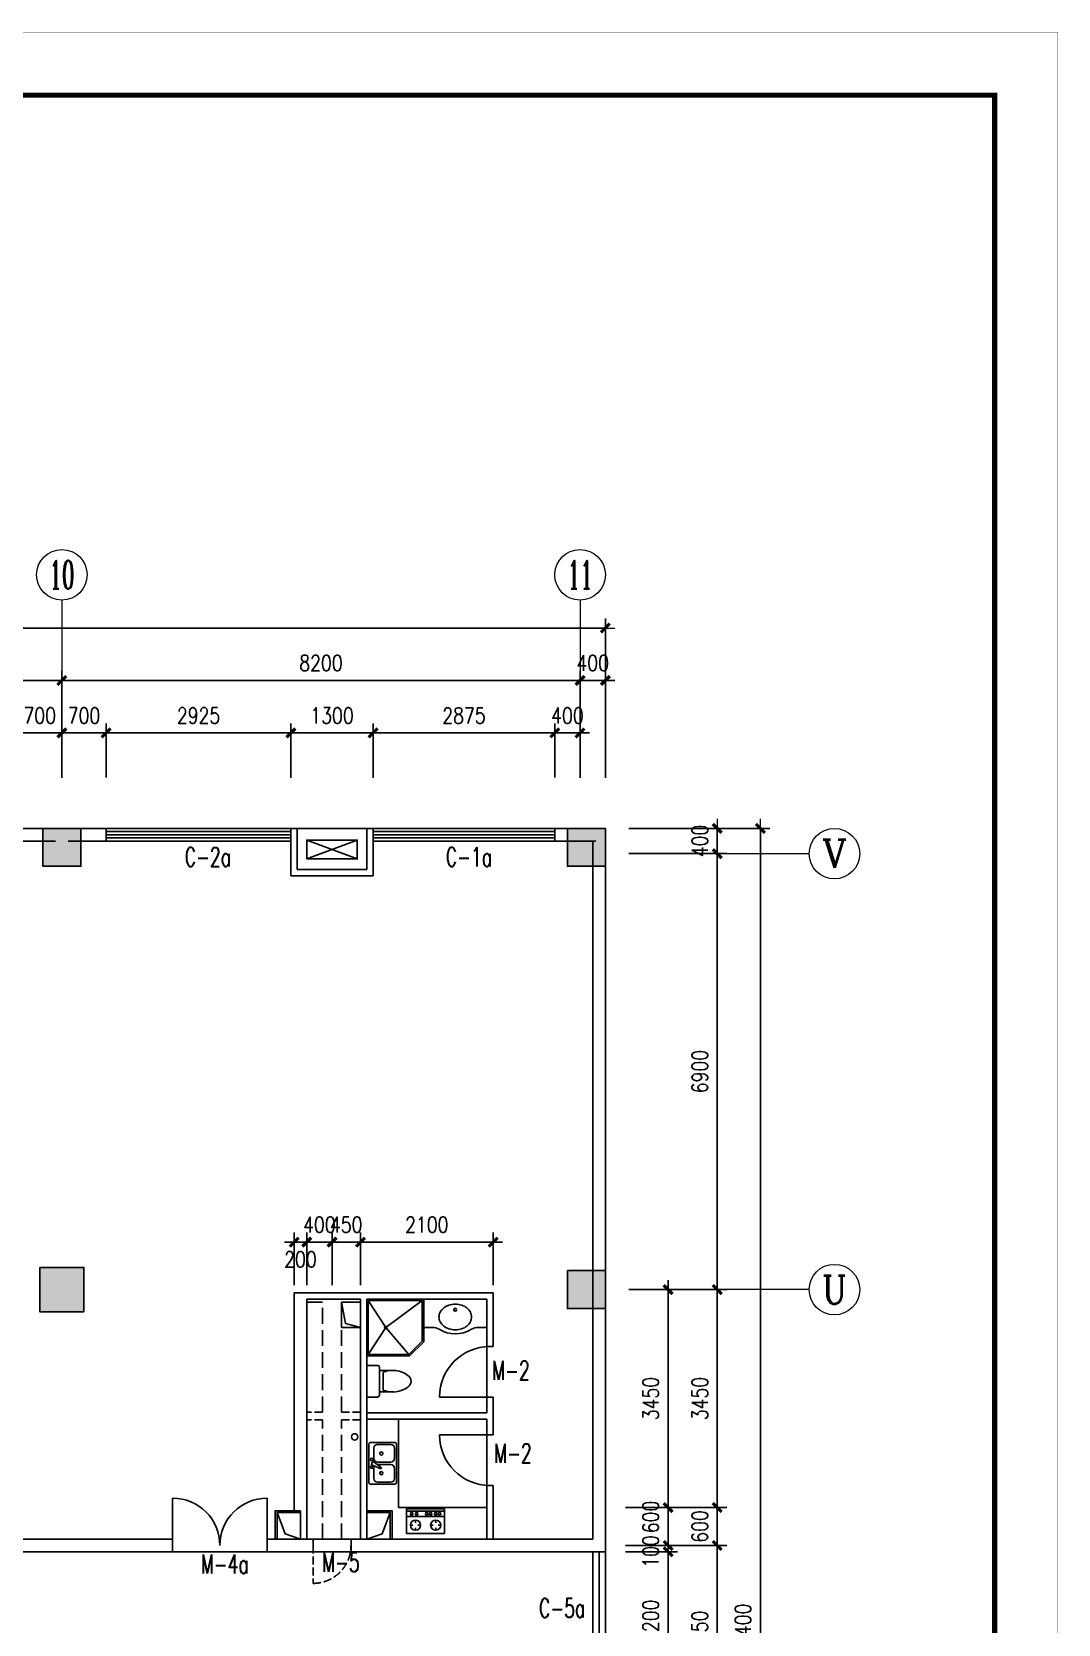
# Model space of a CAD drawing. Extents: x -357449 to -117302, y 127569 to 244935.
# Drawn here: x -133542 to -117302, y 219731 to 244935 of the extents above; entities that cross this region are included whole.
import ezdxf
from ezdxf.enums import TextEntityAlignment as Align

# ---------------------------------------------------------------- set-up
doc = ezdxf.new("R2010")
doc.units = 0
doc.header["$MEASUREMENT"] = 0
doc.linetypes.add('DASH', pattern=[0.35, 0.25, -0.1])
doc.layers.get('0').update_dxf_attribs({"linetype": 'CONTINUOUS'})
doc.layers.get('DEFPOINTS').update_dxf_attribs({"linetype": 'CONTINUOUS'})
for name, color, linetype in [('1', 8, 'CONTINUOUS'), ('COLUMN', 4, 'CONTINUOUS'), ('DIM', 7, 'CONTINUOUS'), ('F', 31, 'CONTINUOUS'), ('JAJU', 8, 'CONTINUOUS'), ('WALL', 1, 'CONTINUOUS'), ('WINDOW', 4, 'CONTINUOUS'), ('WINDOWS', 4, 'CONTINUOUS'), ('阳台', 4, 'CONTINUOUS')]:
    doc.layers.add(name, color=color, linetype=linetype)
doc.layers.add('AXIS', color=3, linetype='CONTINUOUS', lineweight=9)
doc.styles.add('COMPLEX', font='COMPLEX.shx')
doc.styles.add('DIM_FONT', font='SIMPLEX.shx', dxfattribs={"width": 0.8})
doc.styles.add('FS', font='txt.shx', dxfattribs={"width": 0.66, "height": 150, "bigfont": 'fs.shx'})
doc.dimstyles.new('DIMN-200', dxfattribs={"dimtxt": 300, "dimasz": 1, "dimexe": 250, "dimexo": 0, "dimgap": 150, "dimtad": 1, "dimdec": 0, "dimdsep": 46, "dimtxsty": 'DIM_FONT', "dimblk": '_DIMX', "dimcen": 2.5, "dimclrd": 256, "dimclre": 256, "dimclrt": 4, "dimadec": 0, "dimazin": 0, "dimtfac": 1, "dimtdec": 0, "dimtix": 1, "dimtmove": 2, "dimatfit": 3, "dimldrblk": '_DIMX', "dimfxl": 0, "dimtolj": 1, "dimtzin": 0, "dimarcsym": 0})
doc.dimstyles.get("Standard").update_dxf_attribs({"dimtxt": 375, "dimasz": 1, "dimexe": 150, "dimexo": 0, "dimgap": 200, "dimtad": 1, "dimdec": 0, "dimzin": 0, "dimdsep": 46, "dimtxsty": 'DIM_FONT', "dimblk1": '_DIMX', "dimblk2": '_DIMX', "dimsah": 1, "dimcen": 200, "dimclrd": 256, "dimclre": 256, "dimclrt": 4, "dimadec": 0, "dimazin": 0, "dimtfac": 1, "dimtdec": 0, "dimtix": 1, "dimtmove": 2, "dimatfit": 3, "dimldrblk": '_DIMX', "dimfxl": 0, "dimtolj": 1, "dimtzin": 0, "dimarcsym": 0})

# ---------------------------------------------------------------- blocks, each defined once
blk = doc.blocks.new('A$C54757736')
for p, q in [((0, 410), (0, 30)), ((630, 440), (30, 440)), ((30, 90), (30, 300)), ((90, 360), (250, 360)), ((299, 382), (241, 246)), ((259, 236), (347, 355)), ((310, 299), (310, 90)), ((328, 393), (342, 385)), ((350, 90), (350, 300)), ((410, 360), (570, 360)), ((630, 300), (630, 90)), ((660, 30), (660, 410)), ((250, 30), (90, 30)), ((241, 246), (259, 236)), ((570, 30), (410, 30)), ((30, 0), (630, 0))]:
    blk.add_line(p, q)
for centre, radius in [((175, 240), 25), ((270, 390), 20), ((390, 390), 20), ((485, 240), 25)]:
    blk.add_circle(centre, radius)
for centre, radius, start, end in [((30, 410), 30, 90, 180), ((90, 300), 60, 90, 180), ((250, 300), 60, 56.607, 90), ((318, 375), 20, 60, 159.4623), ((332, 367), 20, 320.5377, 60), ((410, 300), 60, 90, 180), ((570, 300), 60, 360, 90), ((630, 410), 30, 360, 90), ((30, 30), 30, 180, 270), ((90, 90), 60, 180, 270), ((250, 90), 60, 270, 360), ((410, 90), 60, 180, 270), ((570, 90), 60, 270, 360), ((630, 30), 30, 270, 360)]:
    blk.add_arc(centre, radius, start, end)
blk = doc.blocks.new('A$C571F03B5')
for p, q in [((0, 470), (0, 30)), ((170, 500), (30, 500)), ((200, 30), (200, 470)), ((200, 420), (430, 420)), ((260, 110), (260, 390)), ((30, 0), (170, 0)), ((200, 80), (430, 80))]:
    blk.add_line(p, q)
for centre, radius, start, end in [((30, 470), 30, 90, 180), ((170, 470), 30, 0, 90), ((413, 23), 398, 53.3619, 112.5495), ((590, 250), 110, 303.4509, 56.5491), ((30, 30), 30, 180, 270), ((170, 30), 30, 270, 0), ((413, 477), 398, 247.4505, 306.6381)]:
    blk.add_arc(centre, radius, start, end)
at = {"style": 'DIM_FONT', "text_generation_flag": 4, "width": 0.8, "flags": 9}
for tag in ['YSIZE', 'XSIZE']:
    blk.add_attdef(tag, (0, 250), '', height=0.5, rotation=90, dxfattribs=at)
blk = doc.blocks.new('A$C13156595')
for p, q in [((900, 900), (0, 900)), ((0, 900), (0, 0)), ((877, 877), (22, 877)), ((22, 877), (22, 22)), ((300, 450), (22, 877)), ((877, 877), (300, 450)), ((877, 234), (877, 877)), ((900, 225), (900, 900)), ((22, 22), (300, 450)), ((300, 450), (666, 22)), ((0, 0), (675, 0)), ((22, 22), (666, 22)), ((666, 22), (877, 234)), ((675, 0), (900, 225))]:
    blk.add_line(p, q)
blk.add_circle((300, 450), 18.7)
blk = doc.blocks.new('A$C6F837C5C')
at = {"layer": '1'}
blk.add_lwpolyline([(259, 407, 0.078966), (157, 391, 0.088152), (76, 347, 0.105269), (19, 279, 0.121685), (0, 203, 0.121685), (19, 128, 0.105269), (76, 60, 0.088152), (157, 16, 0.078966), (259, 0, 0.078966), (360, 16, 0.088152), (441, 60, 0.105269), (498, 128, 0.121685), (517, 203, 0.121685), (498, 279, 0.105269), (441, 347, 0.088152), (360, 391, 0.078966)], format="xyb", close=True, dxfattribs=at)
blk.add_circle((259, 88), 22, dxfattribs=at)
blk = doc.blocks.new('A$C58910DAE')
for p, q in [((0, 600), (0, 0)), ((390, 600), (0, 600)), ((130, 540), (130, 500)), ((270, 0), (270, 600)), ((350, 0), (350, 600)), ((390, 0), (390, 600)), ((50, 460), (90, 460)), ((130, 380), (130, 420)), ((210, 460), (170, 460)), ((0, 0), (390, 0)), ((50, 140), (90, 140)), ((130, 220), (130, 180)), ((130, 60), (130, 100)), ((210, 140), (170, 140))]:
    blk.add_line(p, q)
for centre, radius in [((130, 460), 80), ((310, 520), 20), ((310, 440), 20), ((310, 280), 20), ((130, 140), 80), ((310, 220), 20), ((310, 140), 20), ((310, 80), 20)]:
    blk.add_circle(centre, radius)
blk = doc.blocks.new('_DIMX')
blk.add_line((-150, 0), (150, 0))
at = {"const_width": 50}
blk.add_lwpolyline([(-70, -70), (70, 70)], dxfattribs=at)
blk = doc.blocks.new('*D580')
at = {"layer": 'AXIS', "lineweight": -2}
for p, q in [((-173567, 233132), (-173567, 235648)), ((-173566, 235498), (-124468, 235498)), ((-124467, 233128), (-124467, 235648))]:
    blk.add_line(p, q, dxfattribs=at)
at = {"layer": 'DEFPOINTS', "color": 0}
for p in [(-124467, 235498), (-173567, 233132), (-124467, 233128)]:
    blk.add_point(p, dxfattribs=at)
at = {"layer": 'AXIS', "lineweight": -2, "rotation": 180}
blk.add_blockref('_DIMX', (-173567, 235498), dxfattribs=at)
at = {"layer": 'AXIS', "lineweight": -2}
blk.add_blockref('_DIMX', (-124467, 235498), dxfattribs=at)
at = {"layer": 'AXIS', "color": 4, "insert": (-149017, 235773), "char_height": 250, "attachment_point": 5, "style": 'DIM_FONT'}
blk.add_mtext('\\A1;49100', dxfattribs=at)
blk = doc.blocks.new('*D1670')
at = {"layer": 'AXIS', "lineweight": -2}
for p, q in [((-132367, 233132), (-132367, 233988)), ((-129442, 233132), (-129442, 233988)), ((-129443, 233838), (-132366, 233838))]:
    blk.add_line(p, q, dxfattribs=at)
at = {"layer": 'DEFPOINTS', "color": 0}
for p in [(-132367, 233838), (-132367, 233132), (-129442, 233132)]:
    blk.add_point(p, dxfattribs=at)
at = {"layer": 'AXIS', "lineweight": -2, "rotation": 180}
blk.add_blockref('_DIMX', (-132367, 233838), dxfattribs=at)
at = {"layer": 'AXIS', "lineweight": -2}
blk.add_blockref('_DIMX', (-129442, 233838), dxfattribs=at)
at = {"layer": 'AXIS', "color": 4, "insert": (-130904, 234113), "char_height": 250, "attachment_point": 5, "style": 'DIM_FONT'}
blk.add_mtext('\\A1;2925', dxfattribs=at)
blk = doc.blocks.new('*D1673')
at = {"layer": 'AXIS', "lineweight": -2}
for p, q in [((-133067, 233132), (-133067, 233988)), ((-132367, 233132), (-132367, 233988)), ((-133068, 233838), (-133069, 233838)), ((-132367, 233838), (-133067, 233838)), ((-132366, 233838), (-132365, 233838))]:
    blk.add_line(p, q, dxfattribs=at)
at = {"layer": 'DEFPOINTS', "color": 0}
for p in [(-133067, 233838), (-133067, 233132), (-132367, 233132)]:
    blk.add_point(p, dxfattribs=at)
at = {"layer": 'AXIS', "lineweight": -2}
blk.add_blockref('_DIMX', (-133067, 233838), dxfattribs=at)
at = {"layer": 'AXIS', "lineweight": -2, "rotation": 180}
blk.add_blockref('_DIMX', (-132367, 233838), dxfattribs=at)
at = {"layer": 'AXIS', "color": 4, "insert": (-132717, 234113), "char_height": 250, "attachment_point": 5, "style": 'DIM_FONT'}
blk.add_mtext('\\A1;700', dxfattribs=at)
blk = doc.blocks.new('*D1672')
at = {"layer": 'AXIS', "lineweight": -2}
for p, q in [((-133767, 233132), (-133767, 233988)), ((-133067, 233132), (-133067, 233988)), ((-133768, 233838), (-133769, 233838)), ((-133767, 233838), (-133067, 233838)), ((-133066, 233838), (-133065, 233838))]:
    blk.add_line(p, q, dxfattribs=at)
at = {"layer": 'DEFPOINTS', "color": 0}
for p in [(-133067, 233838), (-133767, 233132), (-133067, 233132)]:
    blk.add_point(p, dxfattribs=at)
at = {"layer": 'AXIS', "lineweight": -2}
blk.add_blockref('_DIMX', (-133767, 233838), dxfattribs=at)
at = {"layer": 'AXIS', "lineweight": -2, "rotation": 180}
blk.add_blockref('_DIMX', (-133067, 233838), dxfattribs=at)
at = {"layer": 'AXIS', "color": 4, "insert": (-133417, 234113), "char_height": 250, "attachment_point": 5, "style": 'DIM_FONT'}
blk.add_mtext('\\A1;700', dxfattribs=at)
blk = doc.blocks.new('*D581')
at = {"layer": 'DEFPOINTS', "color": 0}
for p in [(-124867, 234669), (-124867, 233128), (-124467, 233128)]:
    blk.add_point(p, dxfattribs=at)
at = {"layer": 'WINDOWS', "lineweight": -2}
for p, q in [((-124868, 234669), (-124869, 234669)), ((-124867, 233128), (-124867, 234819)), ((-124467, 234669), (-124867, 234669)), ((-124467, 233128), (-124467, 234819)), ((-124466, 234669), (-124465, 234669))]:
    blk.add_line(p, q, dxfattribs=at)
blk.add_blockref('_DIMX', (-124867, 234669), dxfattribs=at)
at = {"layer": 'WINDOWS', "lineweight": -2, "rotation": 180}
blk.add_blockref('_DIMX', (-124467, 234669), dxfattribs=at)
at = {"layer": 'WINDOWS', "color": 4, "insert": (-124667, 234944), "char_height": 250, "attachment_point": 5, "style": 'DIM_FONT'}
blk.add_mtext('\\A1;400', dxfattribs=at)
blk = doc.blocks.new('*D1674')
at = {"layer": 'AXIS', "lineweight": -2}
for p, q in [((-129442, 233128), (-129442, 233988)), ((-128142, 233128), (-128142, 233988)), ((-129441, 233838), (-128143, 233838))]:
    blk.add_line(p, q, dxfattribs=at)
at = {"layer": 'DEFPOINTS', "color": 0}
for p in [(-128142, 233838), (-129442, 233128), (-128142, 233128)]:
    blk.add_point(p, dxfattribs=at)
at = {"layer": 'AXIS', "lineweight": -2, "rotation": 180}
blk.add_blockref('_DIMX', (-129442, 233838), dxfattribs=at)
at = {"layer": 'AXIS', "lineweight": -2}
blk.add_blockref('_DIMX', (-128142, 233838), dxfattribs=at)
at = {"layer": 'AXIS', "color": 4, "insert": (-128792, 234113), "char_height": 250, "attachment_point": 5, "style": 'DIM_FONT'}
blk.add_mtext('\\A1;1300', dxfattribs=at)
blk = doc.blocks.new('*D578')
at = {"layer": 'DEFPOINTS', "color": 0}
for p in [(-124867, 233838), (-125267, 233132), (-124867, 233128)]:
    blk.add_point(p, dxfattribs=at)
at = {"layer": 'WINDOW', "lineweight": -2}
for p, q in [((-125267, 233132), (-125267, 233988)), ((-124867, 233128), (-124867, 233988)), ((-125268, 233838), (-125269, 233838)), ((-125267, 233838), (-124867, 233838)), ((-124866, 233838), (-124865, 233838))]:
    blk.add_line(p, q, dxfattribs=at)
blk.add_blockref('_DIMX', (-125267, 233838), dxfattribs=at)
at = {"layer": 'WINDOW', "lineweight": -2, "rotation": 180}
blk.add_blockref('_DIMX', (-124867, 233838), dxfattribs=at)
at = {"layer": 'WINDOW', "color": 4, "insert": (-125067, 234113), "char_height": 250, "attachment_point": 5, "style": 'DIM_FONT'}
blk.add_mtext('\\A1;400', dxfattribs=at)
blk = doc.blocks.new('*D753')
at = {"layer": 'DEFPOINTS', "color": 0}
for p in [(-124146, 221577), (-122697, 221577), (-124146, 220977)]:
    blk.add_point(p, dxfattribs=at)
at = {"layer": 'WINDOW', "lineweight": -2}
for p, q in [((-124146, 221577), (-122547, 221577)), ((-122697, 221578), (-122697, 221579)), ((-122697, 220977), (-122697, 221577)), ((-124146, 220977), (-122547, 220977)), ((-122697, 220976), (-122697, 220975))]:
    blk.add_line(p, q, dxfattribs=at)
for p, rotation in [((-122697, 221577), 270), ((-122697, 220977), 90)]:
    blk.add_blockref('_DIMX', p, dxfattribs=dict(at, rotation=rotation))
at = {"layer": 'WINDOW', "color": 4, "insert": (-122972, 221277), "char_height": 250, "attachment_point": 5, "rotation": 90, "style": 'DIM_FONT'}
blk.add_mtext('\\A1;600', dxfattribs=at)
blk = doc.blocks.new('*D741')
at = {"layer": 'AXIS', "lineweight": -2}
for p, q in [((-124097, 232327), (-121863, 232327)), ((-122013, 232326), (-122013, 206928)), ((-124097, 206927), (-121863, 206927))]:
    blk.add_line(p, q, dxfattribs=at)
at = {"layer": 'DEFPOINTS', "color": 0}
for p in [(-124097, 232327), (-124097, 206927), (-122013, 206927)]:
    blk.add_point(p, dxfattribs=at)
at = {"layer": 'AXIS', "lineweight": -2}
for p, rotation in [((-122013, 232327), 90), ((-122013, 206927), 270)]:
    blk.add_blockref('_DIMX', p, dxfattribs=dict(at, rotation=rotation))
at = {"layer": 'AXIS', "color": 4, "insert": (-122288, 219627), "char_height": 250, "attachment_point": 5, "rotation": 90, "style": 'DIM_FONT'}
blk.add_mtext('\\A1;25400', dxfattribs=at)
blk = doc.blocks.new('*D746')
at = {"layer": 'AXIS', "lineweight": -2}
for p, q in [((-124146, 220977), (-122547, 220977)), ((-122697, 220976), (-122697, 218228)), ((-124097, 218227), (-122547, 218227))]:
    blk.add_line(p, q, dxfattribs=at)
at = {"layer": 'DEFPOINTS', "color": 0}
for p in [(-124146, 220977), (-124097, 218227), (-122697, 218227)]:
    blk.add_point(p, dxfattribs=at)
at = {"layer": 'AXIS', "lineweight": -2}
for p, rotation in [((-122697, 220977), 90), ((-122697, 218227), 270)]:
    blk.add_blockref('_DIMX', p, dxfattribs=dict(at, rotation=rotation))
at = {"layer": 'AXIS', "color": 4, "insert": (-122972, 219602), "char_height": 250, "attachment_point": 5, "rotation": 90, "style": 'DIM_FONT'}
blk.add_mtext('\\A1;2750', dxfattribs=at)
blk = doc.blocks.new('*D749')
at = {"layer": 'AXIS', "lineweight": -2}
for p, q in [((-124146, 220977), (-123324, 220977)), ((-124146, 220877), (-123324, 220877)), ((-123474, 220978), (-123474, 220979)), ((-123474, 220877), (-123474, 220977)), ((-123474, 220876), (-123474, 220875))]:
    blk.add_line(p, q, dxfattribs=at)
at = {"layer": 'DEFPOINTS', "color": 0}
for p in [(-124146, 220977), (-124146, 220877), (-123474, 220977)]:
    blk.add_point(p, dxfattribs=at)
at = {"layer": 'AXIS', "lineweight": -2}
for p, rotation in [((-123474, 220977), 270), ((-123474, 220877), 90)]:
    blk.add_blockref('_DIMX', p, dxfattribs=dict(at, rotation=rotation))
at = {"layer": 'AXIS', "color": 4, "insert": (-123749, 220882), "char_height": 250, "attachment_point": 5, "rotation": 90, "style": 'DIM_FONT'}
blk.add_mtext('\\A1;100', dxfattribs=at)
blk = doc.blocks.new('*D742')
at = {"layer": 'AXIS', "lineweight": -2}
for p, q in [((-124097, 231927), (-122547, 231927)), ((-122697, 231926), (-122697, 225028)), ((-124097, 225027), (-122547, 225027))]:
    blk.add_line(p, q, dxfattribs=at)
at = {"layer": 'DEFPOINTS', "color": 0}
for p in [(-124097, 231927), (-124097, 225027), (-122697, 225027)]:
    blk.add_point(p, dxfattribs=at)
at = {"layer": 'AXIS', "lineweight": -2}
for p, rotation in [((-122697, 231927), 90), ((-122697, 225027), 270)]:
    blk.add_blockref('_DIMX', p, dxfattribs=dict(at, rotation=rotation))
at = {"layer": 'AXIS', "color": 4, "insert": (-122972, 228477), "char_height": 250, "attachment_point": 5, "rotation": 90, "style": 'DIM_FONT'}
blk.add_mtext('\\A1;6900', dxfattribs=at)
blk = doc.blocks.new('*D751')
at = {"layer": 'AXIS', "lineweight": -2}
for p, q in [((-124097, 232327), (-122547, 232327)), ((-122697, 232328), (-122697, 232329)), ((-122697, 231927), (-122697, 232327)), ((-124097, 231927), (-122547, 231927)), ((-122697, 231926), (-122697, 231925))]:
    blk.add_line(p, q, dxfattribs=at)
at = {"layer": 'DEFPOINTS', "color": 0}
for p in [(-124097, 232327), (-122697, 232327), (-124097, 231927)]:
    blk.add_point(p, dxfattribs=at)
at = {"layer": 'AXIS', "lineweight": -2}
for p, rotation in [((-122697, 232327), 270), ((-122697, 231927), 90)]:
    blk.add_blockref('_DIMX', p, dxfattribs=dict(at, rotation=rotation))
at = {"layer": 'AXIS', "color": 4, "insert": (-122972, 232127), "char_height": 250, "attachment_point": 5, "rotation": 90, "style": 'DIM_FONT'}
blk.add_mtext('\\A1;400', dxfattribs=at)
blk = doc.blocks.new('*D791')
at = {"layer": 'DEFPOINTS', "color": 0}
for p in [(-126242, 225778), (-128342, 225099), (-126242, 225099)]:
    blk.add_point(p, dxfattribs=at)
at = {"layer": 'WINDOWS', "lineweight": -2}
for p, q in [((-128342, 225099), (-128342, 225928)), ((-126242, 225099), (-126242, 225928)), ((-128341, 225778), (-126243, 225778))]:
    blk.add_line(p, q, dxfattribs=at)
at = {"layer": 'WINDOWS', "lineweight": -2, "rotation": 180}
blk.add_blockref('_DIMX', (-128342, 225778), dxfattribs=at)
at = {"layer": 'WINDOWS', "lineweight": -2}
blk.add_blockref('_DIMX', (-126242, 225778), dxfattribs=at)
at = {"layer": 'WINDOWS', "color": 4, "insert": (-127292, 226053), "char_height": 250, "attachment_point": 5, "style": 'DIM_FONT'}
blk.add_mtext('\\A1;2100', dxfattribs=at)
blk = doc.blocks.new('*D790')
at = {"layer": 'DEFPOINTS', "color": 0}
for p in [(-128342, 225778), (-128792, 225099), (-128342, 225099)]:
    blk.add_point(p, dxfattribs=at)
at = {"layer": 'WINDOWS', "lineweight": -2}
for p, q in [((-128792, 225099), (-128792, 225928)), ((-128342, 225099), (-128342, 225928)), ((-128793, 225778), (-128794, 225778)), ((-128792, 225778), (-128342, 225778)), ((-128341, 225778), (-128340, 225778))]:
    blk.add_line(p, q, dxfattribs=at)
blk.add_blockref('_DIMX', (-128792, 225778), dxfattribs=at)
at = {"layer": 'WINDOWS', "lineweight": -2, "rotation": 180}
blk.add_blockref('_DIMX', (-128342, 225778), dxfattribs=at)
at = {"layer": 'WINDOWS', "color": 4, "insert": (-128567, 226053), "char_height": 250, "attachment_point": 5, "style": 'DIM_FONT'}
blk.add_mtext('\\A1;450', dxfattribs=at)
blk = doc.blocks.new('*D789')
at = {"layer": 'DEFPOINTS', "color": 0}
for p in [(-129192, 225778), (-129192, 225099), (-128792, 225099)]:
    blk.add_point(p, dxfattribs=at)
at = {"layer": 'WINDOWS', "lineweight": -2}
for p, q in [((-129192, 225099), (-129192, 225928)), ((-128792, 225099), (-128792, 225928)), ((-129193, 225778), (-129194, 225778)), ((-128792, 225778), (-129192, 225778)), ((-128791, 225778), (-128790, 225778))]:
    blk.add_line(p, q, dxfattribs=at)
blk.add_blockref('_DIMX', (-129192, 225778), dxfattribs=at)
at = {"layer": 'WINDOWS', "lineweight": -2, "rotation": 180}
blk.add_blockref('_DIMX', (-128792, 225778), dxfattribs=at)
at = {"layer": 'WINDOWS', "color": 4, "insert": (-128992, 226053), "char_height": 250, "attachment_point": 5, "style": 'DIM_FONT'}
blk.add_mtext('\\A1;400', dxfattribs=at)
blk = doc.blocks.new('*D788')
at = {"layer": 'DEFPOINTS', "color": 0}
for p in [(-129392, 225778), (-129392, 225099), (-129192, 225099)]:
    blk.add_point(p, dxfattribs=at)
at = {"layer": 'WINDOW', "lineweight": -2}
for p, q in [((-129392, 225099), (-129392, 225928)), ((-129192, 225099), (-129192, 225928)), ((-129393, 225778), (-129394, 225778)), ((-129192, 225778), (-129392, 225778)), ((-129191, 225778), (-129190, 225778))]:
    blk.add_line(p, q, dxfattribs=at)
blk.add_blockref('_DIMX', (-129392, 225778), dxfattribs=at)
at = {"layer": 'WINDOW', "lineweight": -2, "rotation": 180}
blk.add_blockref('_DIMX', (-129192, 225778), dxfattribs=at)
at = {"layer": 'WINDOW', "color": 4, "insert": (-129292, 225506), "char_height": 250, "attachment_point": 5, "style": 'DIM_FONT'}
blk.add_mtext('\\A1;200', dxfattribs=at)

msp = doc.modelspace()

# ---------------------------------------------------------------- hatches: boundary and pattern name
at = {"layer": 'COLUMN'}
for points in [[(-132766.67, 232326.59), (-133366.67, 232326.59), (-133366.67, 231726.59), (-132766.67, 231726.59)], [(-124466.67, 232326.59), (-125066.67, 232326.59), (-125066.67, 231726.59), (-124466.67, 231726.59)], [(-124466.67, 225326.59), (-125066.67, 225326.59), (-125066.67, 224726.59), (-124466.67, 224726.59)]]:
    msp.add_hatch(color=256, dxfattribs=at).paths.add_polyline_path(points)
h = msp.add_hatch(color=256, dxfattribs=at)
h.paths.add_polyline_path([(-133166.67, 225276.59), (-133416.67, 225276.59), (-133416.67, 225026.59), (-133270.12, 225026.59)], flags=16)
h.paths.add_polyline_path([(-132716.67, 225376.59), (-133416.67, 225376.59), (-133416.67, 225276.59), (-133166.67, 225276.59), (-133166.67, 225026.59), (-132966.67, 225026.59), (-132966.67, 225276.59), (-132716.67, 225276.59)])
h.paths.add_polyline_path([(-133166.67, 225276.59), (-133270.12, 225026.59), (-133166.67, 225026.59)], flags=16)
h.paths.add_polyline_path([(-133166.67, 225026.59), (-133270.12, 225026.59), (-133414.95, 224676.59), (-133166.67, 224676.59)])
h.paths.add_polyline_path([(-133270.12, 225026.59), (-133416.67, 225026.59), (-133416.67, 224676.59), (-133414.95, 224676.59)])
h.paths.add_polyline_path([(-132966.67, 225026.59), (-133166.67, 225026.59), (-133166.67, 224676.59), (-132966.67, 224676.59)])
h.paths.add_polyline_path([(-132716.67, 225026.59), (-132966.67, 225026.59), (-132966.67, 224676.59), (-132716.67, 224676.59)])
h.paths.add_polyline_path([(-132716.67, 225276.59), (-132966.67, 225276.59), (-132966.67, 225026.59), (-132716.67, 225026.59)], flags=16)

# ---------------------------------------------------------------- linework, layer by layer
for points, const_width in [([(-117306.21, 160831.03), (-236206.21, 160831.03), (-236206.21, 244931.03), (-117306.21, 244931.03)], 8), ([(-118306.21, 243931.03), (-118306.21, 161831.03), (-233706.21, 161831.03), (-233706.21, 243931.03)], 80)]:
    msp.add_lwpolyline(points, close=True, dxfattribs=dict(const_width=const_width))
at = {"layer": '1'}
for p, q in [((-129191.67, 232142.49), (-128391.67, 231842.49)), ((-128391.67, 232142.49), (-129191.67, 231842.49)), ((-127341.67, 224876.59), (-127341.67, 224426.59)), ((-127341.67, 224426.59), (-127202.23, 224426.59)), ((-126481.12, 224426.59), (-126341.67, 224426.59)), ((-127741.67, 222976.59), (-127741.67, 221576.59)), ((-126341.67, 221576.59), (-127741.67, 221576.59)), ((-129661.67, 221496.59), (-129533.83, 221161.03)), ((-127871.67, 221496.59), (-127999.51, 221161.03)), ((-129533.83, 221161.03), (-129291.67, 221076.59)), ((-129091.67, 221076.59), (-129091.67, 220876.59)), ((-128491.67, 221076.59), (-128491.67, 220876.59)), ((-127999.51, 221161.03), (-128241.67, 221076.59))]:
    msp.add_line(p, q, dxfattribs=at)
msp.add_lwpolyline([(-129191.67, 231842.49), (-128391.67, 231842.49), (-128391.67, 232142.49), (-129191.67, 232142.49)], close=True, dxfattribs=at)
for points in [[(-129691.67, 221076.59), (-129691.67, 221076.59), (-129691.67, 221526.59), (-129291.67, 221526.59)], [(-129661.67, 221076.59), (-129661.67, 221496.59), (-129291.67, 221496.59)], [(-127841.67, 221076.59), (-127841.67, 221076.59), (-127841.67, 221526.59), (-128241.67, 221526.59)], [(-127871.67, 221076.59), (-127871.67, 221496.59), (-128241.67, 221496.59)]]:
    msp.add_lwpolyline(points, dxfattribs=at)
for centre, radius, start, end in [((-127202.23, 224226.59), 200, 58.997281, 90), ((-126841.67, 224826.59), 500, 238.997281, 301.002719), ((-126481.12, 224226.59), 200, 90, 121.002719)]:
    msp.add_arc(centre, radius, start, end, dxfattribs=at)
at = {"layer": 'AXIS'}
for p, q in [((-133066.67, 235940.71), (-133066.67, 233128.47)), ((-124866.67, 235940.71), (-124866.67, 233128.47)), ((-121241.79, 231926.59), (-124096.57, 231926.59)), ((-121241.79, 225026.59), (-124096.57, 225026.59))]:
    msp.add_line(p, q, dxfattribs=at)
for centre in [(-133066.67, 236340.71), (-124866.67, 236340.71), (-120841.79, 231926.59), (-120841.79, 225026.59)]:
    msp.add_circle(centre, 400, dxfattribs=at)
at = {"layer": 'COLUMN'}
for p, q in [((-131316.67, 220976.59), (-131316.67, 221726.59)), ((-129816.67, 220976.59), (-129816.67, 221726.59)), ((-131316.67, 220876.59), (-129816.67, 220876.59))]:
    msp.add_line(p, q, dxfattribs=at)
for points in [[(-133366.67, 232326.59), (-132766.67, 232326.59), (-132766.67, 231726.59), (-133366.67, 231726.59)], [(-125066.67, 232326.59), (-124466.67, 232326.59), (-124466.67, 231726.59), (-125066.67, 231726.59)], [(-133416.67, 225376.59), (-132716.67, 225376.59), (-132716.67, 224676.59), (-133416.67, 224676.59)], [(-125066.67, 225326.59), (-124466.67, 225326.59), (-124466.67, 224726.59), (-125066.67, 224726.59)]]:
    msp.add_lwpolyline(points, close=True, dxfattribs=at)
for centre, start, end in [((-131316.67, 220976.59), 0, 90), ((-129816.67, 220976.59), 90, 180)]:
    msp.add_arc(centre, 750, start, end, dxfattribs=at)
at = {"layer": 'DIM'}
msp.add_circle((-128432.76, 222695.34), 50, dxfattribs=at)
at = {"layer": 'JAJU', "color": 8}
for p, q in [((-132366.67, 232176.59), (-129441.67, 232176.59)), ((-125266.67, 232176.59), (-128141.67, 232176.59)), ((-132366.67, 232126.59), (-129441.67, 232126.59)), ((-125266.67, 232126.59), (-128141.67, 232126.59))]:
    msp.add_line(p, q, dxfattribs=at)
at = {"layer": 'WALL'}
for p, q in [((-132366.67, 232326.59), (-133766.67, 232326.59)), ((-132366.67, 232126.59), (-132366.67, 232326.59)), ((-129441.67, 231576.59), (-129441.67, 232326.59)), ((-129341.67, 232326.59), (-129441.67, 232326.59)), ((-129341.67, 231676.59), (-129341.67, 232326.59)), ((-128241.67, 231676.59), (-128241.67, 232326.59)), ((-128141.67, 232326.59), (-128241.67, 232326.59)), ((-128141.67, 231576.59), (-128141.67, 232326.59)), ((-125266.67, 232126.59), (-125266.67, 232326.59)), ((-125266.67, 232326.59), (-124466.67, 232326.59)), ((-124466.67, 232326.59), (-124466.67, 220876.59)), ((-133166.67, 232126.59), (-133766.67, 232126.59)), ((-132366.67, 232126.59), (-132966.67, 232126.59)), ((-125266.67, 232126.59), (-124616.67, 232126.59)), ((-124666.67, 232126.59), (-124666.67, 221076.59)), ((-128241.67, 231676.59), (-129341.67, 231676.59)), ((-128141.67, 231576.59), (-129441.67, 231576.59)), ((-129391.67, 224976.59), (-129391.67, 221526.59)), ((-129391.67, 224976.59), (-128691.67, 224976.59)), ((-129191.67, 224876.59), (-128891.67, 224876.59)), ((-129191.67, 224876.59), (-129191.67, 221076.59)), ((-128341.67, 224876.59), (-129191.67, 224876.59)), ((-126241.67, 224976.59), (-128691.67, 224976.59)), ((-128341.67, 224876.59), (-128341.67, 221076.59)), ((-126341.67, 224876.59), (-128241.67, 224876.59)), ((-128241.67, 224876.59), (-128241.67, 221076.59)), ((-126341.67, 224876.59), (-126341.67, 224126.59)), ((-126241.67, 224976.59), (-126241.67, 224126.59)), ((-126341.67, 224126.59), (-126241.67, 224126.59)), ((-126341.67, 223326.59), (-126241.67, 223326.59)), ((-126341.67, 223326.59), (-126341.67, 223076.59)), ((-126241.67, 222726.59), (-126241.67, 223326.59)), ((-126341.67, 223076.59), (-128241.67, 223076.59)), ((-128241.67, 223076.59), (-126341.67, 223076.59)), ((-128241.67, 222976.59), (-126341.67, 222976.59)), ((-126341.67, 222726.59), (-126341.67, 222976.59)), ((-126341.67, 222726.59), (-126241.67, 222726.59)), ((-126341.67, 221926.59), (-126241.67, 221926.59)), ((-126341.67, 221076.59), (-126341.67, 221926.59)), ((-126241.67, 221076.59), (-126241.67, 221926.59)), ((-129291.67, 221526.59), (-129391.67, 221526.59)), ((-129291.67, 221526.59), (-129291.67, 221076.59)), ((-137016.67, 221076.59), (-133166.67, 221076.59)), ((-133166.67, 221076.59), (-131316.67, 221076.59)), ((-131316.67, 220876.59), (-131316.67, 221076.59)), ((-129816.67, 221076.59), (-124666.67, 221076.59)), ((-129816.67, 220876.59), (-129816.67, 221076.59)), ((-129191.67, 221076.59), (-128341.67, 221076.59)), ((-128241.67, 221076.59), (-126341.67, 221076.59)), ((-139616.67, 220876.59), (-131316.67, 220876.59)), ((-129816.67, 220876.59), (-124466.67, 220876.59))]:
    msp.add_line(p, q, dxfattribs=at)
at = {"layer": 'WINDOWS'}
for p, q in [((-132366.67, 232326.59), (-129441.67, 232326.59)), ((-132366.67, 232276.59), (-129441.67, 232276.59)), ((-132366.67, 232226.59), (-129441.67, 232226.59)), ((-128241.67, 232326.59), (-129341.67, 232326.59)), ((-125266.67, 232326.59), (-128141.67, 232326.59)), ((-125266.67, 232276.59), (-128141.67, 232276.59)), ((-125266.67, 232226.59), (-128141.67, 232226.59)), ((-128578.57, 224492.31), (-128641.67, 224826.59)), ((-128341.67, 224426.59), (-128578.57, 224492.31)), ((-126341.67, 224126.59), (-126341.67, 223326.59)), ((-126291.67, 223326.59), (-127091.67, 223326.59)), ((-126291.67, 222726.59), (-127091.67, 222726.59)), ((-126341.67, 221926.59), (-126341.67, 222726.59)), ((-124666.67, 220876.59), (-124666.67, 218676.59)), ((-124566.67, 220876.59), (-124566.67, 218676.59)), ((-124466.67, 220876.59), (-124466.67, 218676.59))]:
    msp.add_line(p, q, dxfattribs=at)
msp.add_lwpolyline([(-128641.67, 224826.59), (-128341.67, 224826.59), (-128341.67, 224426.59), (-128641.67, 224426.59)], close=True, dxfattribs=at)
for centre, start, end in [((-126291.67, 223326.59), 90, 180), ((-126291.67, 222726.59), 180, 270)]:
    msp.add_arc(centre, 800, start, end, dxfattribs=at)
at = {"layer": '阳台', "color": 8, "linetype": 'DASH', "ltscale": 1000}
for p, q in [((-128941.67, 224826.59), (-129191.67, 224826.59)), ((-128941.67, 223086.59), (-128941.67, 224826.59)), ((-128641.67, 223086.59), (-128641.67, 224826.59)), ((-128341.67, 224826.59), (-128641.67, 224826.59)), ((-128941.67, 221076.59), (-128941.67, 222966.59)), ((-128641.67, 221076.59), (-128641.67, 222966.59))]:
    msp.add_line(p, q, dxfattribs=at)
at = {"layer": '阳台', "color": 8, "linetype": 'DASH', "ltscale": 500}
for p, q in [((-128941.67, 223086.59), (-129191.67, 223086.59)), ((-128341.67, 223086.59), (-128641.67, 223086.59)), ((-128941.67, 222966.59), (-129191.67, 222966.59)), ((-128341.67, 222966.59), (-128641.67, 222966.59)), ((-129091.67, 220976.59), (-129091.67, 220376.59))]:
    msp.add_line(p, q, dxfattribs=at)
msp.add_arc((-129091.67, 220976.59), 600, 270, 0, dxfattribs=at)

# ---------------------------------------------------------------- block references
at = {"layer": '1'}
msp.add_blockref('A$C13156595', (-128241.67, 223976.59), dxfattribs=at)
for name, p, rotation in [('A$C6F837C5C', (-126583.17, 224796.59), 180), ('A$C54757736', (-127771.67, 221946.59), 90), ('A$C58910DAE', (-127011.67, 221167), 90)]:
    msp.add_blockref(name, p, dxfattribs=dict(at, rotation=rotation))
at = {"layer": '1', "xscale": -1, "rotation": 180}
msp.add_blockref('A$C571F03B5', (-128241.67, 223826.59), dxfattribs=at)

# ---------------------------------------------------------------- texts
at = {"layer": 'AXIS', "style": 'COMPLEX'}
for tag, text, width, p, p2 in [('10', '', 0.646552, (-133266.67, 236116.71), (-132866.67, 236116.71)), ('11', '', 0.78125, (-125066.67, 236116.71), (-124666.67, 236116.71)), ('V', 'S', 1.041667, (-121042.87, 231702.59), (-120642.87, 231702.59)), ('U', 'S', 0.9375, (-121042.87, 224802.59), (-120642.87, 224802.59))]:
    msp.add_attdef(tag, text=text, height=448, dxfattribs=dict(at, width=width)).set_placement(p, p2, align=Align.FIT)
at = {"layer": 'F', "style": 'FS', "width": 0.66}
for s, p in [('C-2a', (-131122.47, 231726.19)), ('C-1a', (-126990.61, 231726.19)), ('M-2', (-126258.11, 223598.04)), ('M-2', (-126227.6, 222287.2)), ('M-4a', (-130867.2, 220532.04)), ('M-5', (-128949.84, 220560.1)), ('C-5a', (-125517.03, 219836.24))]:
    msp.add_text(s, height=300, dxfattribs=at).set_placement(p)

# ---------------------------------------------------------------- dimensions: what is measured, and where the dimension line sits
at = {"layer": 'AXIS'}
for base, p1, p2, angle, dimstyle, override, picture, middle in [((-124466.67, 235498.18), (-173566.67, 233131.69), (-124466.67, 233128.47), 180, 'Standard', {"dimtxt": 250, "dimgap": 150, "dimblk": '_DIMX'}, '*D580', (-149016.67, 235773.18)), ((-128141.67, 233837.74), (-129441.67, 233128.47), (-128141.67, 233128.47), 180, 'DIMN-200', {"dimtxt": 250, "dimexe": 150, "dimzin": 0, "dimblk1": '_DIMX', "dimblk2": '_DIMX', "dimsah": 1, "dimcen": 200}, '*D1674', (-128791.67, 234112.74)), ((-122012.55, 206926.59), (-124096.57, 232326.59), (-124096.57, 206926.59), 90, 'Standard', {"dimtxt": 250, "dimgap": 150, "dimblk": '_DIMX'}, '*D741', (-122287.55, 219626.59)), ((-122696.57, 232326.59), (-124096.57, 231926.59), (-124096.57, 232326.59), 90, 'Standard', {"dimtxt": 250, "dimgap": 150, "dimblk": '_DIMX'}, '*D751', (-122971.57, 232126.59)), ((-122696.57, 225026.59), (-124096.57, 231926.59), (-124096.57, 225026.59), 90, 'DIMN-200', {"dimtxt": 250, "dimexe": 150, "dimzin": 0, "dimblk1": '_DIMX', "dimblk2": '_DIMX', "dimsah": 1, "dimcen": 200}, '*D742', (-122971.57, 228476.59)), ((-122696.57, 218226.59), (-124145.74, 220976.59), (-124096.57, 218226.59), 90, 'DIMN-200', {"dimtxt": 250, "dimexe": 150, "dimzin": 0, "dimblk1": '_DIMX', "dimblk2": '_DIMX', "dimsah": 1, "dimcen": 200}, '*D746', (-122971.57, 219601.59))]:
    dim = msp.add_linear_dim(base=base, p1=p1, p2=p2, angle=angle, dimstyle=dimstyle, override=override, dxfattribs=at)
    dim.commit()
    dim.dimension.update_dxf_attribs({"geometry": picture, "text_midpoint": middle})
msp.add_linear_dim(base=(-133066.67, 234668.88), p1=(-142066.67, 233128.47), p2=(-133066.67, 233128.47), dimstyle='DIMN-200', override={"dimtxt": 250, "dimexe": 150, "dimzin": 0, "dimblk1": '_DIMX', "dimblk2": '_DIMX', "dimsah": 1, "dimcen": 200}, dxfattribs=at).render()
for p1, p2, distance in [((-133066.67, 233139.48), (-124866.67, 233139.48), 1529.21), ((-128141.67, 233131.69), (-125266.67, 233131.69), 706.05), ((-123734.91, 221576.59), (-123734.91, 225026.59), -1038.34), ((-124145.74, 218676.59), (-124145.74, 220876.59), -671.65)]:
    msp.add_aligned_dim(p1=p1, p2=p2, distance=distance, dimstyle='DIMN-200', override={"dimtxt": 250, "dimexe": 150, "dimzin": 0, "dimblk1": '_DIMX', "dimblk2": '_DIMX', "dimsah": 1, "dimcen": 200}, dxfattribs=at).render()
for p1, p2, distance, picture, middle in [((-133766.67, 233131.69), (-133066.67, 233131.69), 706.05, '*D1672', (-133416.67, 234112.74)), ((-132366.67, 233131.69), (-133066.67, 233131.69), -706.05, '*D1673', (-132716.67, 234112.74)), ((-129441.67, 233131.69), (-132366.67, 233131.69), -706.05, '*D1670', (-130904.17, 234112.74))]:
    dim = msp.add_aligned_dim(p1=p1, p2=p2, distance=distance, dimstyle='DIMN-200', override={"dimtxt": 250, "dimexe": 150, "dimzin": 0, "dimblk1": '_DIMX', "dimblk2": '_DIMX', "dimsah": 1, "dimcen": 200}, dxfattribs=at)
    dim.commit()
    dim.dimension.update_dxf_attribs({"geometry": picture, "text_midpoint": middle})
msp.add_linear_dim(base=(-123474.09, 221576.59), p1=(-124145.74, 220976.59), p2=(-124145.74, 221576.59), angle=90, location=(-123749.09, 221427.8), dimstyle='DIMN-200', override={"dimtxt": 250, "dimexe": 150, "dimzin": 0, "dimblk1": '_DIMX', "dimblk2": '_DIMX', "dimsah": 1, "dimcen": 200}, dxfattribs=at).render()
dim = msp.add_linear_dim(base=(-123474.09, 220976.59), p1=(-124145.74, 220876.59), p2=(-124145.74, 220976.59), angle=90, dimstyle='DIMN-200', override={"dimtxt": 250, "dimexe": 150, "dimzin": 0, "dimblk1": '_DIMX', "dimblk2": '_DIMX', "dimsah": 1, "dimcen": 200}, dxfattribs=at)
dim.commit()
dim.dimension.update_dxf_attribs({"geometry": '*D749', "text_midpoint": (-123749.09, 220881.99), "dimtype": 160})
at = {"layer": 'WINDOW'}
dim = msp.add_linear_dim(base=(-124866.67, 233837.74), p1=(-125266.67, 233131.69), p2=(-124866.67, 233128.47), dimstyle='Standard', override={"dimtxt": 250, "dimgap": 150, "dimblk": '_DIMX'}, dxfattribs=at)
dim.commit()
dim.dimension.update_dxf_attribs({"geometry": '*D578', "text_midpoint": (-125066.67, 234112.74)})
dim = msp.add_linear_dim(base=(-129391.67, 225778.45), p1=(-129191.67, 225098.86), p2=(-129391.67, 225098.86), angle=180, dimstyle='Standard', override={"dimtxt": 250, "dimgap": 150, "dimblk": '_DIMX'}, dxfattribs=at)
dim.commit()
dim.dimension.update_dxf_attribs({"geometry": '*D788', "text_midpoint": (-129291.67, 225506.48), "dimtype": 160})
msp.add_linear_dim(base=(-123474.09, 225026.59), p1=(-124145.74, 221576.59), p2=(-124096.57, 225026.59), angle=90, dimstyle='Standard', override={"dimtxt": 250, "dimgap": 150, "dimblk": '_DIMX'}, dxfattribs=at).render()
dim = msp.add_linear_dim(base=(-122696.57, 221576.59), p1=(-124145.74, 220976.59), p2=(-124145.74, 221576.59), angle=90, dimstyle='Standard', override={"dimtxt": 250, "dimgap": 150, "dimblk": '_DIMX'}, dxfattribs=at)
dim.commit()
dim.dimension.update_dxf_attribs({"geometry": '*D753', "text_midpoint": (-122971.57, 221276.59)})
at = {"layer": 'WINDOWS'}
dim = msp.add_linear_dim(base=(-124866.67, 234668.68), p1=(-124466.67, 233128.47), p2=(-124866.67, 233128.47), dimstyle='Standard', override={"dimtxt": 250, "dimgap": 150, "dimblk": '_DIMX'}, dxfattribs=at)
dim.commit()
dim.dimension.update_dxf_attribs({"geometry": '*D581', "text_midpoint": (-124666.67, 234943.68)})
for base, p1, p2, picture, middle in [((-129191.67, 225778.45), (-128791.67, 225098.86), (-129191.67, 225098.86), '*D789', (-128991.67, 226053.45)), ((-128341.67, 225778.45), (-128791.67, 225098.86), (-128341.67, 225098.86), '*D790', (-128566.67, 226053.45)), ((-126241.67, 225778.45), (-128341.67, 225098.86), (-126241.67, 225098.86), '*D791', (-127291.67, 226053.45))]:
    dim = msp.add_linear_dim(base=base, p1=p1, p2=p2, angle=180, dimstyle='Standard', override={"dimtxt": 250, "dimgap": 150, "dimblk": '_DIMX'}, dxfattribs=at)
    dim.commit()
    dim.dimension.update_dxf_attribs({"geometry": picture, "text_midpoint": middle})

doc.saveas('drawing.dxf')
